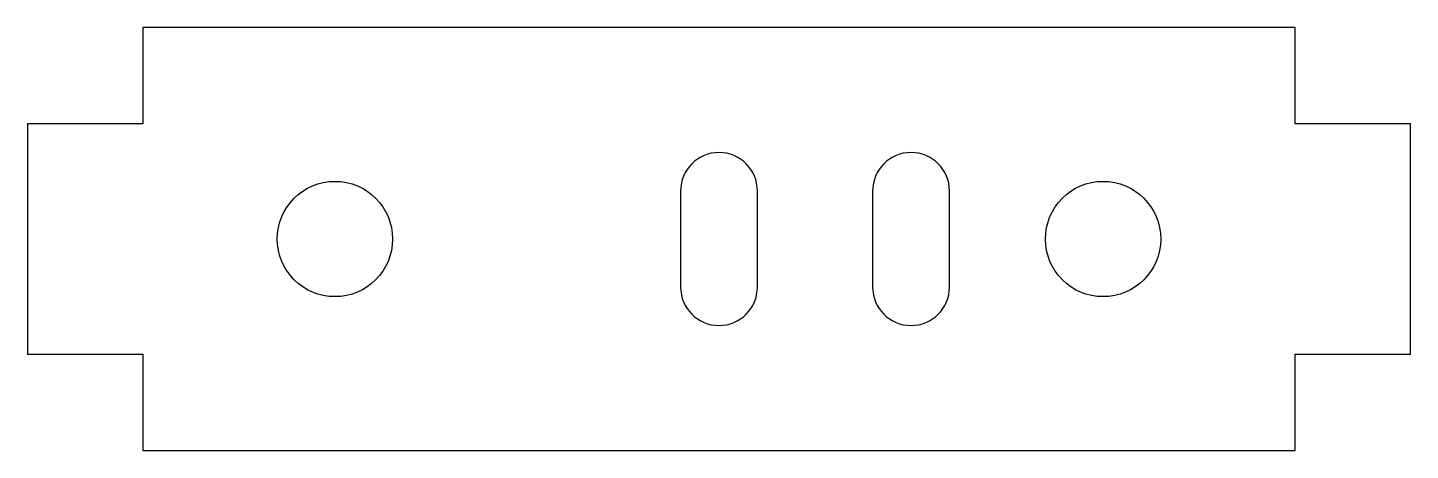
# Model space of a CAD drawing. Header units: millimetres. Extents: x 0 to 36, y -5.5 to 5.5.
import ezdxf

# ---------------------------------------------------------------- set-up
doc = ezdxf.new("R2010")
doc.units = ezdxf.units.MM

msp = doc.modelspace()

# ---------------------------------------------------------------- linework, layer by layer
for points in [[(0, 0), (0, -3), (3, -3), (3, -5.5), (33, -5.5), (33, -3), (36, -3), (36, 3), (33, 3), (33, 5.5), (3, 5.5), (3, 3), (0, 3)], [(0, -3), (3, -3), (3, -5.5), (33, -5.5), (33, -3), (36, -3), (36, 3), (33, 3), (33, 5.5), (3, 5.5), (3, 3), (0, 3), (0, 0)]]:
    msp.add_lwpolyline(points, close=True)
for points in [[(17, -1.25, 1), (19, -1.25), (19, 1.25, 1), (17, 1.25)], [(22, -1.25, 1), (24, -1.25), (24, 1.25, 1), (22, 1.25)]]:
    msp.add_lwpolyline(points, format="xyb", close=True)
for centre in [(8, 0), (28, 0)]:
    msp.add_circle(centre, 1.5)

doc.saveas('drawing.dxf')
